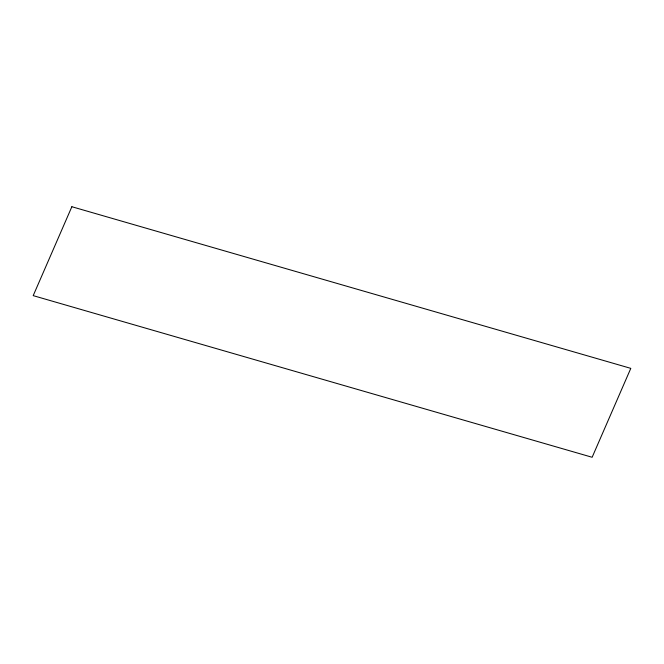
<?xml version="1.0" encoding="UTF-8"?>
<svg xmlns="http://www.w3.org/2000/svg" width="664" height="664" viewBox="0 0 664 664"><rect width="100%" height="100%" fill="white"/><g stroke="black" fill="none" stroke-linecap="round" stroke-linejoin="round"><path stroke-width="1" d="M71.861 206.728L33.2 295.638L592.139 457.272L630.8 368.362L71.861 206.728"/></g></svg>
